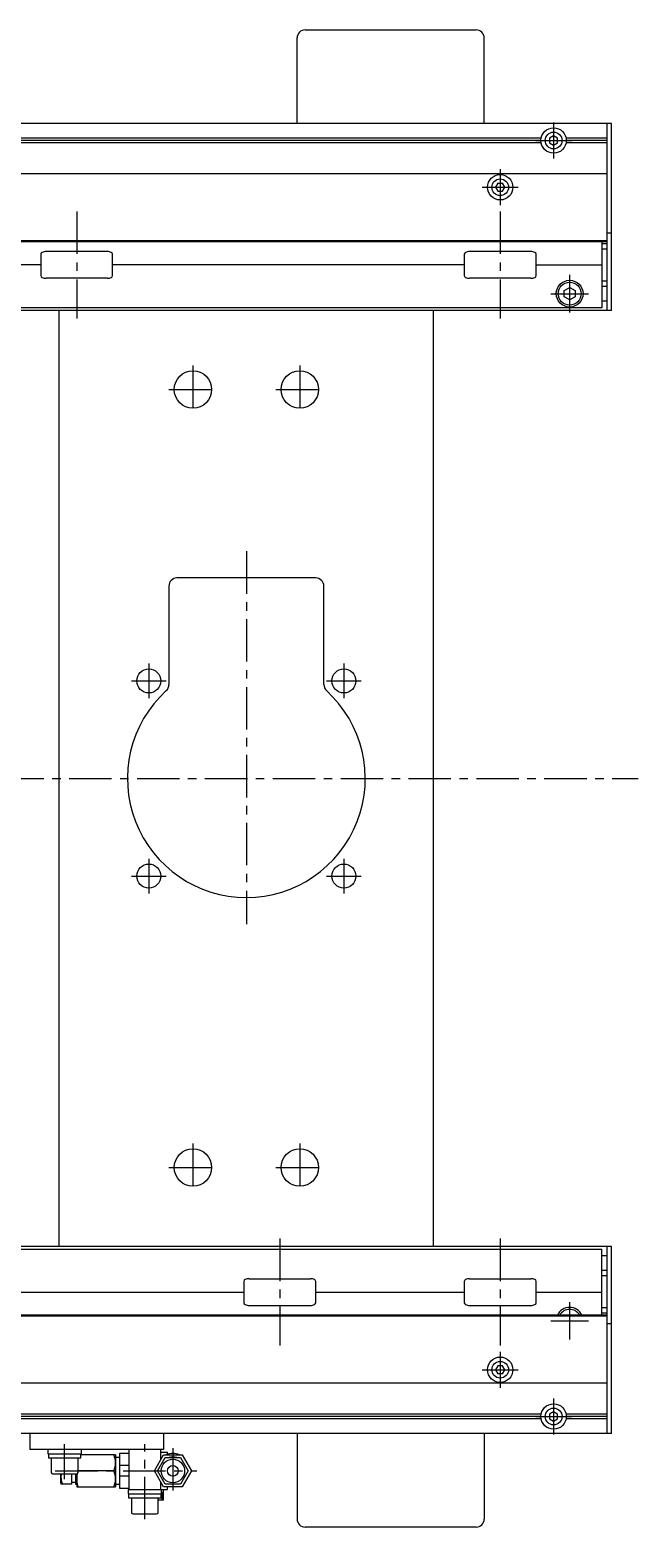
# Model space of a CAD drawing. Extents: x -10 to 4608, y -8 to 1001.
# Drawn here: x 3723 to 3951, y 423 to 983 of the extents above; entities that cross this region are included whole.
import ezdxf

# ---------------------------------------------------------------- set-up
doc = ezdxf.new("R2010")
doc.units = 0
doc.header["$LTSCALE"] = 0.5
doc.linetypes.add('CENTER', pattern=[50.8, 31.75, -6.35, 6.35, -6.35])
doc.layers.add('MSM_CENTER', color=1, linetype='CENTER')
doc.layers.add('MSM_CONTINUOUS', color=7, linetype='CONTINUOUS')

msp = doc.modelspace()

# ---------------------------------------------------------------- linework, layer by layer
at = {"layer": 'MSM_CENTER'}
for p, q in [((3919.25, 948.8), (3919.25, 935.3)), ((3912.5, 942.05), (3926, 942.05)), ((3899.25, 931.3), (3899.25, 917.8)), ((3892.5, 924.55), (3906, 924.55)), ((3740.75, 915.5), (3740.75, 875.5)), ((3899.25, 915.5), (3899.25, 875.5)), ((3925.25, 877.75), (3925.25, 891.75)), ((3918.25, 884.75), (3932.25, 884.75)), ((3784.25, 857.9), (3784.25, 839.9)), ((3824.25, 857.9), (3824.25, 839.9)), ((3775.25, 848.9), (3793.25, 848.9)), ((3815.25, 848.9), (3833.25, 848.9)), ((3804.25, 788.4), (3804.25, 648.9)), ((3767.75, 746.4), (3767.75, 733.4)), ((3840.75, 746.4), (3840.75, 733.4)), ((3761.25, 739.9), (3774.25, 739.9)), ((3834.25, 739.9), (3847.25, 739.9)), ((359.75, 703.4), (3950.85, 703.4)), ((3767.75, 673.4), (3767.75, 660.4)), ((3840.75, 673.4), (3840.75, 660.4)), ((3761.25, 666.9), (3774.25, 666.9)), ((3834.25, 666.9), (3847.25, 666.9)), ((3784.25, 566.9), (3784.25, 548.9)), ((3824.25, 566.9), (3824.25, 548.9)), ((3775.25, 557.9), (3793.25, 557.9)), ((3815.25, 557.9), (3833.25, 557.9)), ((3816.75, 531.3), (3816.75, 491.3)), ((3899.25, 531.3), (3899.25, 491.3)), ((3925.25, 493.55), (3925.25, 507.55)), ((3918.25, 500.55), (3932.25, 500.55)), ((3899.25, 489), (3899.25, 475.5)), ((3892.5, 482.25), (3906, 482.25)), ((3919.25, 471.5), (3919.25, 458)), ((3912.5, 464.75), (3926, 464.75)), ((3736.25, 441.3), (3736.25, 454.4)), ((3766.25, 426.3), (3766.25, 454.4)), ((3776.75, 452.9), (3776.75, 435.9)), ((3732.75, 444.4), (3785.68, 444.4))]:
    msp.add_line(p, q, dxfattribs=at)
at = {"layer": 'MSM_CONTINUOUS'}
for p, q in [((3823.25, 948.4), (3823.25, 980.4)), ((3826.25, 983.4), (3890.25, 983.4)), ((3893.25, 948.4), (3893.25, 980.4)), ((3940.85, 948.4), (370.65, 948.4)), ((3939.25, 948.35), (372.25, 948.35)), ((3939.25, 878.4), (3939.25, 948.4)), ((3940.85, 878.4), (3940.85, 948.4)), ((3914.58, 942.92), (396.92, 942.92)), ((3914.58, 941.18), (396.92, 941.18)), ((3914.5, 942.05), (397, 942.05)), ((3919.25, 943.78), (3917.75, 942.92)), ((3917.75, 942.92), (3917.75, 941.18)), ((3917.75, 941.18), (3919.25, 940.32)), ((3920.75, 942.92), (3919.25, 943.78)), ((3919.25, 940.32), (3920.75, 941.18)), ((3920.75, 941.18), (3920.75, 942.92)), ((3939.25, 942.92), (3923.92, 942.92)), ((3939.25, 941.18), (3923.92, 941.18)), ((3939.25, 942.05), (3924, 942.05)), ((3939.25, 929.55), (372.25, 929.55)), ((3898.38, 926.05), (3897.52, 924.55)), ((3897.52, 924.55), (3898.38, 923.05)), ((3898.38, 926.05), (3900.12, 926.05)), ((3900.98, 924.55), (3900.12, 926.05)), ((3900.12, 923.05), (3900.98, 924.55)), ((3898.38, 923.05), (3900.12, 923.05)), ((3940.85, 907.4), (3939.25, 907.4)), ((3939.25, 904.15), (372.25, 904.15)), ((3939.25, 904.55), (422.25, 904.55)), ((3937.25, 904.15), (3937.25, 879.4)), ((3939.25, 903.4), (3937.25, 903.4)), ((3727.31, 899.5), (3727.31, 891.5)), ((3752.22, 900.5), (3729.28, 900.5)), ((3754.19, 891.5), (3754.19, 899.5)), ((3885.81, 899.5), (3885.81, 891.5)), ((3910.72, 900.5), (3887.78, 900.5)), ((3912.69, 891.5), (3912.69, 899.5)), ((3939.25, 901.4), (3937.25, 901.4)), ((3727.31, 895.5), (3595.69, 895.5)), ((3752.22, 890.5), (3729.28, 890.5)), ((3885.81, 895.5), (3754.19, 895.5)), ((3910.72, 890.5), (3887.78, 890.5)), ((3912.69, 895.5), (3937.25, 895.5)), ((3923.25, 885.9), (3925.25, 887.06)), ((3923.25, 883.6), (3923.25, 885.9)), ((3925.25, 887.06), (3927.25, 885.9)), ((3927.25, 885.9), (3927.25, 883.6)), ((3939.25, 889.4), (3937.25, 889.4)), ((3939.25, 887.4), (3937.25, 887.4)), ((3937.25, 879.4), (450.25, 879.4)), ((3925.25, 882.44), (3923.25, 883.6)), ((3927.25, 883.6), (3925.25, 882.44)), ((3939.25, 881.9), (3937.25, 881.9)), ((3940.85, 878.4), (450.25, 878.4)), ((3734.25, 528.4), (3734.25, 878.4)), ((3874.25, 528.4), (3874.25, 878.4)), ((3775.25, 775.4), (3775.25, 738.5)), ((3830.25, 778.4), (3778.25, 778.4)), ((3833.25, 738.5), (3833.25, 775.4)), ((3940.85, 528.4), (450.25, 528.4)), ((450.25, 527.4), (3937.25, 527.4)), ((3937.25, 502.65), (3937.25, 527.4)), ((3939.25, 458.4), (3939.25, 528.4)), ((3940.85, 458.4), (3940.85, 528.4)), ((3939.25, 524.9), (3937.25, 524.9)), ((3803.31, 515.3), (3803.31, 507.3)), ((3805.28, 516.3), (3828.22, 516.3)), ((3830.19, 507.3), (3830.19, 515.3)), ((3885.81, 515.3), (3885.81, 507.3)), ((3887.78, 516.3), (3910.72, 516.3)), ((3912.69, 507.3), (3912.69, 515.3)), ((3939.25, 519.4), (3937.25, 519.4)), ((3939.25, 517.4), (3937.25, 517.4)), ((3671.69, 511.3), (3803.31, 511.3)), ((3830.19, 511.3), (3885.81, 511.3)), ((3912.69, 511.3), (3937.25, 511.3)), ((3805.28, 506.3), (3828.22, 506.3)), ((3887.78, 506.3), (3910.72, 506.3)), ((3939.25, 505.4), (3937.25, 505.4)), ((3939.25, 502.65), (372.25, 502.65)), ((3939.25, 502.25), (422.25, 502.25)), ((3924.89, 502.65), (3925.25, 502.86)), ((3925.25, 502.86), (3925.61, 502.65)), ((3939.25, 503.4), (3937.25, 503.4)), ((3940.85, 499.4), (3939.25, 499.4)), ((3898.38, 483.75), (3897.52, 482.25)), ((3897.52, 482.25), (3898.38, 480.75)), ((3900.12, 483.75), (3898.38, 483.75)), ((3900.98, 482.25), (3900.12, 483.75)), ((3900.12, 480.75), (3900.98, 482.25)), ((3939.25, 477.25), (372.25, 477.25)), ((3900.12, 480.75), (3898.38, 480.75)), ((3914.58, 465.62), (396.92, 465.62)), ((3919.25, 466.48), (3917.75, 465.62)), ((3917.75, 465.62), (3917.75, 463.88)), ((3920.75, 465.62), (3919.25, 466.48)), ((3920.75, 463.88), (3920.75, 465.62)), ((3939.25, 465.62), (3923.92, 465.62)), ((3914.58, 463.88), (396.92, 463.88)), ((3914.5, 464.75), (397, 464.75)), ((3917.75, 463.88), (3919.25, 463.02)), ((3919.25, 463.02), (3920.75, 463.88)), ((3939.25, 463.88), (3923.92, 463.88)), ((3939.25, 464.75), (3924, 464.75)), ((3940.85, 458.4), (370.65, 458.4)), ((3939.25, 458.45), (372.25, 458.45)), ((3723.25, 458.4), (3723.25, 452.4)), ((3773.25, 458.4), (3773.25, 452.4)), ((3823.25, 458.4), (3823.25, 426.4)), ((3893.25, 458.4), (3893.25, 426.4)), ((3773.25, 452.4), (3723.25, 452.4)), ((3730, 452.4), (3730, 450.8)), ((3730, 450.8), (3742.5, 450.8)), ((3730.15, 450.8), (3730.15, 449.3)), ((3730.15, 449.3), (3742.35, 449.3)), ((3731.25, 449.3), (3731.25, 443.8)), ((3741.25, 443.8), (3741.25, 449.3)), ((3742.35, 449.3), (3742.35, 450.8)), ((3755.25, 450.4), (3742.35, 450.4)), ((3742.5, 450.8), (3742.5, 452.4)), ((3755.25, 450.4), (3755.25, 438.4)), ((3756.75, 449.4), (3755.25, 449.4)), ((3760.25, 450.9), (3756.75, 450.9)), ((3756.75, 450.9), (3756.75, 437.9)), ((3760.25, 452.4), (3760.25, 437.4)), ((3769.82, 444.4), (3773.29, 450.4)), ((3770.98, 444.4), (3773.86, 449.4)), ((3772.25, 448.61), (3772.25, 452.4)), ((3772.25, 451.4), (3774.75, 451.4)), ((3773.29, 450.4), (3780.21, 450.4)), ((3773.86, 449.4), (3779.64, 449.4)), ((3774.75, 450.58), (3774.75, 451.4)), ((3779.64, 449.4), (3782.52, 444.4)), ((3780.21, 450.4), (3783.68, 444.4)), ((3731.75, 443.3), (3740.75, 443.3)), ((3734.75, 443.3), (3734.75, 440)), ((3738.75, 443.3), (3738.75, 439.4)), ((3740.25, 443.3), (3740.25, 439.4)), ((3740.75, 443.3), (3740.75, 438.4)), ((3754.71, 444.4), (3741.29, 444.4)), ((3760.25, 446.4), (3756.75, 446.4)), ((3773.29, 438.4), (3769.82, 444.4)), ((3773.86, 439.4), (3770.98, 444.4)), ((3782.52, 444.4), (3779.64, 439.4)), ((3783.68, 444.4), (3780.21, 438.4)), ((3738.75, 439.4), (3734.87, 439.4)), ((3738.75, 440.15), (3740.25, 440.15)), ((3740.25, 439.4), (3740.75, 439.4)), ((3740.75, 438.4), (3755.25, 438.4)), ((3755.25, 439.4), (3756.75, 439.4)), ((3760.25, 442.4), (3756.75, 442.4)), ((3756.75, 437.9), (3760.25, 437.9)), ((3760, 437.4), (3774.75, 437.4)), ((3760, 437.4), (3760, 435.8)), ((3772.25, 437.4), (3772.25, 440.19)), ((3772.5, 435.8), (3772.5, 437.4)), ((3773.25, 433.4), (3773.25, 437.4)), ((3780.21, 438.4), (3773.29, 438.4)), ((3779.64, 439.4), (3773.86, 439.4)), ((3774.75, 437.4), (3774.75, 438.4)), ((3760, 435.8), (3772.5, 435.8)), ((3760.15, 435.8), (3760.15, 434.3)), ((3760.15, 434.3), (3772.35, 434.3)), ((3761.25, 434.3), (3761.25, 428.9)), ((3771.25, 428.9), (3771.25, 434.3)), ((3773.25, 433.4), (3771.25, 433.4)), ((3772.35, 434.3), (3772.35, 435.8)), ((3772.5, 436.4), (3772.75, 436.4)), ((3772.75, 433.4), (3772.75, 436.4)), ((3761.85, 428.3), (3770.65, 428.3)), ((3890.25, 423.4), (3826.25, 423.4))]:
    msp.add_line(p, q, dxfattribs=at)
for centre, radius in [((3919.25, 942.05), 4.75), ((3919.25, 942.05), 3.13), ((3899.25, 924.55), 4.75), ((3899.25, 924.55), 3.13), ((3925.25, 884.75), 5), ((3925.25, 884.75), 4.25), ((3784.25, 848.9), 7), ((3824.25, 848.9), 7), ((3767.75, 739.9), 4.5), ((3840.75, 739.9), 4.5), ((3767.75, 666.9), 4.5), ((3840.75, 666.9), 4.5), ((3784.25, 557.9), 7), ((3824.25, 557.9), 7), ((3899.25, 482.25), 4.75), ((3899.25, 482.25), 3.13), ((3919.25, 464.75), 4.75), ((3919.25, 464.75), 3.13), ((3776.75, 444.4), 4.4), ((3776.75, 444.4), 2)]:
    msp.add_circle(centre, radius, dxfattribs=at)
for centre, radius, start, end in [((3826.25, 980.4), 3, 90, 180), ((3890.25, 980.4), 3, 0, 90), ((3728.18, 899.38), 0.882, 115.5328, 172.1027), ((3729.26, 897.09), 3.41, 89.6687, 115.2454), ((3752.24, 897.09), 3.41, 64.7546, 90.3313), ((3753.32, 899.38), 0.882, 7.8973, 64.4672), ((3886.68, 899.38), 0.882, 115.5328, 172.1027), ((3887.76, 897.09), 3.41, 89.6687, 115.2454), ((3910.74, 897.09), 3.41, 64.7546, 90.3313), ((3911.82, 899.38), 0.882, 7.8973, 64.4672), ((3728.18, 891.62), 0.882, 187.8973, 244.4672), ((3729.26, 893.91), 3.41, 244.7546, 270.3313), ((3752.24, 893.91), 3.41, 269.6687, 295.2454), ((3753.32, 891.62), 0.882, 295.5328, 352.1027), ((3886.68, 891.62), 0.882, 187.8973, 244.4672), ((3887.76, 893.91), 3.41, 244.7546, 270.3313), ((3910.74, 893.91), 3.41, 269.6687, 295.2454), ((3911.82, 891.62), 0.882, 295.5328, 352.1027), ((3778.25, 775.4), 3, 90, 180), ((3830.25, 775.4), 3, 0, 90), ((3804.25, 703.4), 44.5, 132.3521, 47.6479), ((3772.25, 738.5), 3, 312.3521, 360), ((3836.25, 738.5), 3, 180, 227.6479), ((3804.18, 515.18), 0.882, 115.5328, 172.1027), ((3805.26, 512.89), 3.41, 89.6687, 115.2454), ((3828.24, 512.89), 3.41, 64.7546, 90.3313), ((3829.32, 515.18), 0.882, 7.8973, 64.4672), ((3886.68, 515.18), 0.882, 115.5328, 172.1027), ((3887.76, 512.89), 3.41, 89.6687, 115.2454), ((3910.74, 512.89), 3.41, 64.7546, 90.3313), ((3911.82, 515.18), 0.882, 7.8973, 64.4672), ((3804.18, 507.42), 0.882, 187.8973, 244.4672), ((3805.26, 509.71), 3.41, 244.7546, 270.3313), ((3828.24, 509.71), 3.41, 269.6687, 295.2454), ((3829.32, 507.42), 0.882, 295.5328, 352.1027), ((3886.68, 507.42), 0.882, 187.8973, 244.4672), ((3887.76, 509.71), 3.41, 244.7546, 270.3313), ((3910.74, 509.71), 3.41, 269.6687, 295.2454), ((3911.82, 507.42), 0.882, 295.5328, 352.1027), ((3925.25, 500.55), 5, 24.8346, 155.1654), ((3925.25, 500.55), 4.25, 29.6116, 150.3884), ((3746.58, 447.4), 8.67, 339.7438, 20.2562), ((3776.75, 444.4), 6.5, 67.3801, 112.6199), ((3776.75, 444.4), 5.2, 74.0576, 105.9424), ((3731.75, 443.8), 0.5, 180, 270), ((3739.77, 441.9), 4.91, 163.4223, 210.63), ((3740.75, 443.8), 0.5, 270, 0), ((3749.42, 441.4), 8.67, 166.9784, 200.2562), ((3749.42, 447.4), 8.67, 199.559, 200.2562), ((3749.42, 441.4), 8.67, 159.7438, 160.441), ((3746.58, 441.4), 8.67, 339.7438, 20.2562), ((3736.35, 440.01), 1.6, 180.4356, 202.495), ((3761.85, 428.9), 0.6, 180, 270), ((3770.65, 428.9), 0.6, 270, 360), ((3826.25, 426.4), 3, 180, 270), ((3890.25, 426.4), 3, 270, 0)]:
    msp.add_arc(centre, radius, start, end, dxfattribs=at)

doc.saveas('drawing.dxf')
